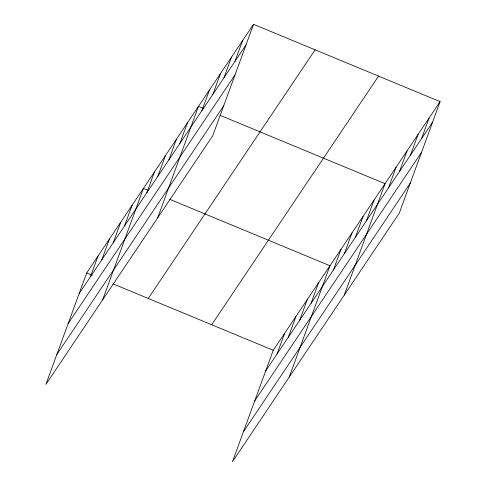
<?xml version="1.0" encoding="UTF-8"?>
<svg xmlns="http://www.w3.org/2000/svg" width="486" height="486" viewBox="0 0 486 486"><rect width="100%" height="100%" fill="white"/><g stroke="black" fill="none" stroke-linecap="round" stroke-linejoin="round"><path stroke-width="0.73" d="M253.534 24.3L86.684 272.944L45.903 384.377L212.753 135.734L253.534 24.3L440.097 101.623L399.316 213.056L232.466 461.7L273.247 350.266L440.097 101.623M90.463 276.71L98.026 256.037M101.811 259.803L109.374 239.13M113.153 242.897L120.722 222.224M124.501 225.984L132.064 205.317M102.631 299.838L143.413 188.404L148.309 190.433M146.857 192.669L154.427 171.995M157.871 176.26L165.434 155.587M168.885 159.845L176.448 139.172M179.893 143.437L187.462 122.764M157.695 217.783L198.47 106.355L204.071 108.676M201.921 110.614L209.484 89.94M212.935 94.205L220.498 73.532M223.943 77.796L231.512 57.123M234.957 61.382L242.52 40.709M277.026 354.033L284.589 333.36M288.368 337.126L295.938 316.453M299.716 320.219L307.28 299.546M311.064 303.307L318.628 282.633M289.194 377.16L329.976 265.727L169.997 199.424M333.42 269.991L340.984 249.318M344.434 253.583L351.998 232.909M355.448 237.168L363.012 216.495M366.456 220.759L374.026 200.086M344.258 295.105L385.034 183.678L220.158 115.34M388.484 187.936L396.047 167.263M399.492 171.528L407.061 150.854M410.506 155.119L418.069 134.446M421.52 138.704L429.083 118.031M79.115 293.617L245.971 44.973M68.155 323.567L235.005 74.923M56.862 354.428L223.718 105.784M148.248 298.465L315.098 49.815M211.677 324.751L378.533 76.108M265.678 370.94L432.528 122.296M254.719 400.889L421.569 152.246M243.425 431.75L410.275 183.107M86.684 272.944L92.279 275.264M113.268 283.964L273.247 350.266"/></g></svg>
